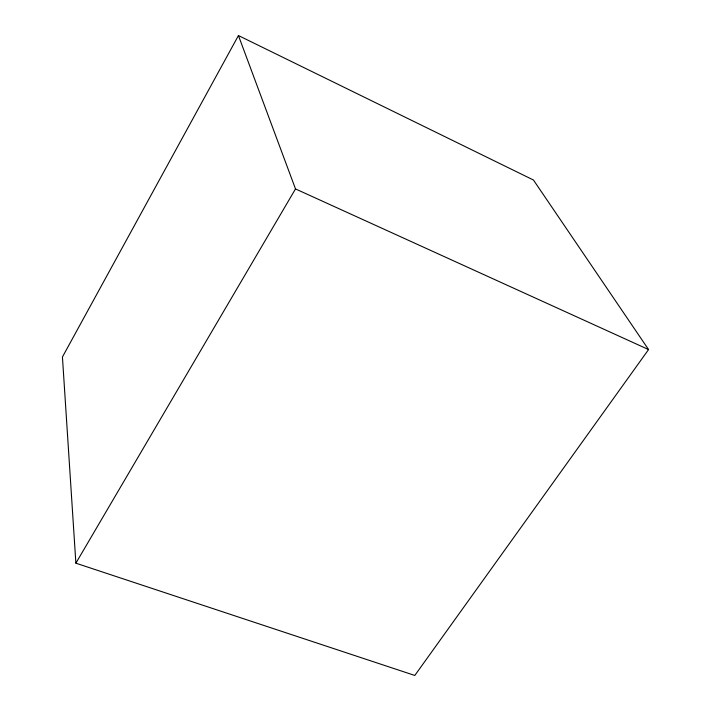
<?xml version="1.0" encoding="UTF-8"?>
<svg xmlns="http://www.w3.org/2000/svg" width="711" height="711" viewBox="0 0 711 711"><rect width="100%" height="100%" fill="white"/><g stroke="black" fill="none" stroke-linecap="round" stroke-linejoin="round"><path stroke-width="1.07" d="M238.434 35.55L62.435 356.993L75.881 563.183L414.806 675.45L648.565 349.563L533.454 180.025L238.434 35.55L295.5 188.922L648.565 349.563M75.881 563.183L295.5 188.922"/></g></svg>
